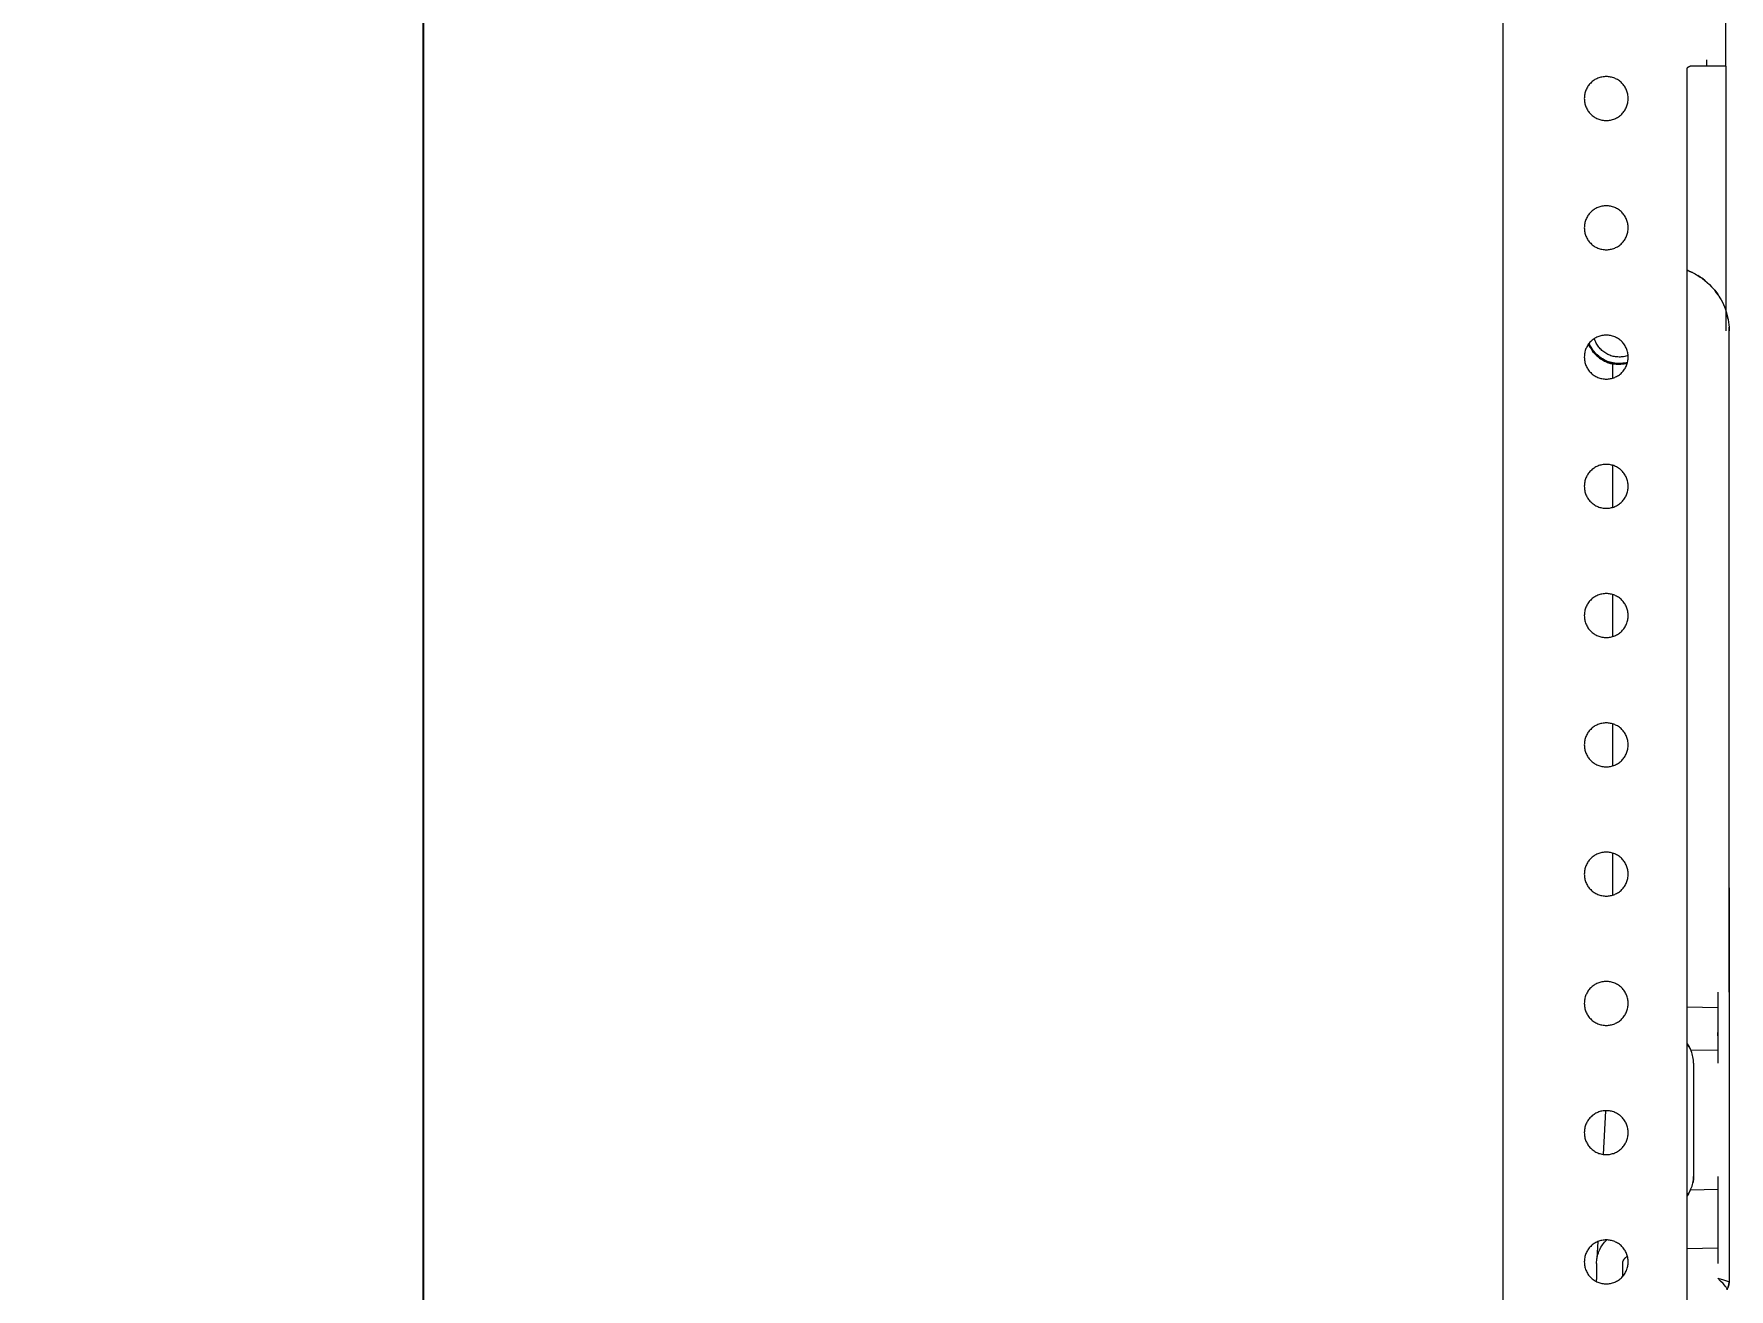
# Model space of a CAD drawing. Header units: millimetres. Extents: x -999 to 4635, y -962 to 3668.
# Drawn here: x 659.3 to 921.5, y 140.8 to 335 of the extents above; entities that cross this region are included whole.
import ezdxf

# ---------------------------------------------------------------- set-up
doc = ezdxf.new("R2010")
doc.units = ezdxf.units.MM
doc.layers.add('GORUNEN', color=7, linetype='Continuous', lineweight=9)
doc.layers.add('OLCU', color=4, linetype='Continuous', lineweight=9)
doc.styles.add('PI3D', font='arial.ttf')
doc.dimstyles.new('PF_MM', dxfattribs={"dimtxt": 40, "dimasz": 32, "dimexe": 24, "dimexo": 20, "dimgap": 14, "dimtad": 1, "dimdec": 1, "dimtxsty": 'PI3D', "dimcen": 2.5, "dimclrd": 4, "dimclre": 4, "dimclrt": 3, "dimazin": 3, "dimtfac": 1, "dimtmove": 0, "dimatfit": 3})

msp = doc.modelspace()

# ---------------------------------------------------------------- linework, layer by layer
at = {"layer": 'GORUNEN'}
for points in [[(886.5, 2515), (886.5, 35)], [(921, 330), (921, 2515)], [(918, 331), (918, 330)], [(902.5, 328.4), (902.33, 328.4), (902.17, 328.38), (902, 328.36), (901.84, 328.33), (901.68, 328.3), (901.51, 328.25), (901.36, 328.2), (901.2, 328.14), (901.05, 328.07), (900.9, 328), (900.75, 327.92), (900.61, 327.83), (900.48, 327.73), (900.34, 327.63), (900.22, 327.52), (900.1, 327.4), (899.98, 327.28), (899.87, 327.16), (899.77, 327.03), (899.67, 326.89), (899.58, 326.75), (899.5, 326.6), (899.43, 326.45), (899.36, 326.3), (899.3, 326.15), (899.25, 325.99), (899.2, 325.83), (899.17, 325.66), (899.14, 325.5), (899.12, 325.33), (899.11, 325.17), (899.1, 325)], [(905.9, 325), (905.9, 325.17), (905.88, 325.33), (905.86, 325.5), (905.84, 325.66), (905.8, 325.83), (905.75, 325.99), (905.7, 326.15), (905.64, 326.3), (905.57, 326.45), (905.5, 326.6), (905.42, 326.75), (905.33, 326.89), (905.23, 327.03), (905.13, 327.16), (905.02, 327.28), (904.91, 327.4), (904.78, 327.52), (904.66, 327.63), (904.53, 327.73), (904.39, 327.83), (904.25, 327.92), (904.1, 328), (903.95, 328.07), (903.8, 328.14), (903.65, 328.2), (903.49, 328.25), (903.33, 328.3), (903.16, 328.33), (903, 328.36), (902.83, 328.38), (902.67, 328.4), (902.5, 328.4)], [(915, 329.5), (915, 329.52), (915, 329.55), (915.01, 329.57), (915.01, 329.6), (915.02, 329.62), (915.02, 329.64), (915.03, 329.66), (915.04, 329.69), (915.05, 329.71), (915.06, 329.73), (915.07, 329.75), (915.08, 329.77), (915.09, 329.79), (915.11, 329.81), (915.12, 329.83), (915.14, 329.85), (915.16, 329.86), (915.17, 329.88), (915.19, 329.89), (915.21, 329.91), (915.23, 329.92), (915.25, 329.93), (915.27, 329.94), (915.29, 329.96), (915.32, 329.96), (915.34, 329.97), (915.36, 329.98), (915.38, 329.99), (915.41, 329.99), (915.43, 330), (915.46, 330), (915.48, 330), (915.5, 330)], [(915, 35), (915, 329.5)], [(921, 330), (915.5, 330)], [(921, 330), (921, 289.06)], [(899.1, 325), (899.11, 324.83), (899.12, 324.67), (899.14, 324.5), (899.17, 324.34), (899.2, 324.17), (899.25, 324.01), (899.3, 323.85), (899.36, 323.7), (899.43, 323.55), (899.5, 323.4), (899.58, 323.25), (899.67, 323.11), (899.77, 322.97), (899.87, 322.84), (899.98, 322.72), (900.1, 322.6), (900.22, 322.48), (900.34, 322.37), (900.48, 322.27), (900.61, 322.17), (900.75, 322.08), (900.9, 322), (901.05, 321.93), (901.2, 321.86), (901.36, 321.8), (901.51, 321.75), (901.68, 321.7), (901.84, 321.67), (902, 321.64), (902.17, 321.62), (902.33, 321.6), (902.5, 321.6)], [(902.5, 321.6), (902.67, 321.6), (902.83, 321.62), (903, 321.64), (903.16, 321.67), (903.33, 321.7), (903.49, 321.75), (903.65, 321.8), (903.8, 321.86), (903.95, 321.93), (904.1, 322), (904.25, 322.08), (904.39, 322.17), (904.53, 322.27), (904.66, 322.37), (904.78, 322.48), (904.91, 322.6), (905.02, 322.72), (905.13, 322.84), (905.23, 322.97), (905.33, 323.11), (905.42, 323.25), (905.5, 323.4), (905.57, 323.55), (905.64, 323.7), (905.7, 323.85), (905.75, 324.01), (905.8, 324.17), (905.84, 324.34), (905.86, 324.5), (905.88, 324.67), (905.9, 324.83), (905.9, 325)], [(902.5, 308.4), (902.33, 308.4), (902.17, 308.38), (902, 308.36), (901.84, 308.33), (901.68, 308.3), (901.51, 308.25), (901.36, 308.2), (901.2, 308.14), (901.05, 308.07), (900.9, 308), (900.75, 307.92), (900.61, 307.83), (900.48, 307.73), (900.34, 307.63), (900.22, 307.52), (900.1, 307.4), (899.98, 307.28), (899.87, 307.16), (899.77, 307.03), (899.67, 306.89), (899.58, 306.75), (899.5, 306.6), (899.43, 306.45), (899.36, 306.3), (899.3, 306.15), (899.25, 305.99), (899.2, 305.83), (899.17, 305.66), (899.14, 305.5), (899.12, 305.33), (899.11, 305.17), (899.1, 305)], [(905.9, 305), (905.9, 305.17), (905.88, 305.33), (905.86, 305.5), (905.84, 305.66), (905.8, 305.83), (905.75, 305.99), (905.7, 306.15), (905.64, 306.3), (905.57, 306.45), (905.5, 306.6), (905.42, 306.75), (905.33, 306.89), (905.23, 307.03), (905.13, 307.16), (905.02, 307.28), (904.91, 307.4), (904.78, 307.52), (904.66, 307.63), (904.53, 307.73), (904.39, 307.83), (904.25, 307.92), (904.1, 308), (903.95, 308.07), (903.8, 308.14), (903.65, 308.2), (903.49, 308.25), (903.33, 308.3), (903.16, 308.33), (903, 308.36), (902.83, 308.38), (902.67, 308.4), (902.5, 308.4)], [(899.1, 305), (899.11, 304.83), (899.12, 304.67), (899.14, 304.5), (899.17, 304.34), (899.2, 304.17), (899.25, 304.01), (899.3, 303.85), (899.36, 303.7), (899.43, 303.55), (899.5, 303.4), (899.58, 303.25), (899.67, 303.11), (899.77, 302.97), (899.87, 302.84), (899.98, 302.72), (900.1, 302.6), (900.22, 302.48), (900.34, 302.37), (900.48, 302.27), (900.61, 302.17), (900.75, 302.08), (900.9, 302), (901.05, 301.93), (901.2, 301.86), (901.36, 301.8), (901.51, 301.75), (901.68, 301.7), (901.84, 301.67), (902, 301.64), (902.17, 301.62), (902.33, 301.6), (902.5, 301.6)], [(902.5, 301.6), (902.67, 301.6), (902.83, 301.62), (903, 301.64), (903.16, 301.67), (903.33, 301.7), (903.49, 301.75), (903.65, 301.8), (903.8, 301.86), (903.95, 301.93), (904.1, 302), (904.25, 302.08), (904.39, 302.17), (904.53, 302.27), (904.66, 302.37), (904.78, 302.48), (904.91, 302.6), (905.02, 302.72), (905.13, 302.84), (905.23, 302.97), (905.33, 303.11), (905.42, 303.25), (905.5, 303.4), (905.57, 303.55), (905.64, 303.7), (905.7, 303.85), (905.75, 304.01), (905.8, 304.17), (905.84, 304.34), (905.86, 304.5), (905.88, 304.67), (905.9, 304.83), (905.9, 305)], [(915.84, 298.07), (915.57, 298.2), (915.29, 298.31), (915, 298.43)], [(915, 298.43), (915.42, 298.26), (915.84, 298.07), (916.25, 297.86), (916.47, 297.74), (916.69, 297.61)], [(916.69, 297.61), (916.66, 297.62)], [(917.1, 297.35), (916.88, 297.49), (916.66, 297.62)], [(916.69, 297.61), (917.04, 297.38), (917.4, 297.14), (917.75, 296.87)], [(917.75, 296.86), (917.41, 297.13), (917.05, 297.38), (916.69, 297.61)], [(917.74, 296.87), (917.52, 297.05), (917.38, 297.15), (917.24, 297.25)], [(917.75, 296.87), (918.12, 296.55), (918.47, 296.23), (918.8, 295.89), (919.05, 295.62), (919.29, 295.33)], [(917.75, 296.86), (917.87, 296.77)], [(919.77, 294.68), (919.56, 294.98), (919.42, 295.16), (919.28, 295.34)], [(919.29, 295.33), (919.58, 294.96), (919.75, 294.71), (919.93, 294.44), (920.09, 294.18)], [(920.09, 294.18), (919.84, 294.58), (919.57, 294.96), (919.29, 295.33)], [(919.64, 294.87), (919.6, 294.92)], [(920.09, 294.18), (920.08, 294.19)], [(920.09, 294.18), (920.28, 293.85), (920.46, 293.49), (920.64, 293.13), (920.79, 292.75), (920.94, 292.37), (921.06, 291.99), (921.17, 291.6), (921.27, 291.2), (921.35, 290.81), (921.41, 290.41), (921.46, 290), (921.49, 289.6)], [(920.09, 294.18), (920.13, 294.11)], [(920.09, 294.17), (920.1, 294.17)], [(920.11, 294.15), (920.11, 294.14)], [(920.12, 294.13), (920.12, 294.13)], [(921.34, 290.87), (921.26, 291.23), (921.18, 291.59), (921.08, 291.94)], [(921.34, 290.87), (921.26, 291.23), (921.18, 291.59), (921.08, 291.94)], [(921.49, 289.6), (921.5, 289.33), (921.5, 289.06)], [(921.5, 289.06), (921.5, 289.33), (921.49, 289.6)], [(921.5, 289.06), (921.49, 289.52)], [(921.5, 289.06), (921.49, 289.52)], [(921.5, 289.06), (921.49, 289.52)], [(921.49, 289.48), (921.5, 289.06)], [(921.5, 204.41), (921.5, 289.06)], [(921.5, 186.74), (921.5, 289.06)], [(902.5, 288.4), (902.33, 288.4), (902.17, 288.38), (902, 288.36), (901.84, 288.33), (901.68, 288.3), (901.51, 288.25), (901.36, 288.2), (901.2, 288.14), (901.05, 288.07), (900.9, 288), (900.75, 287.92), (900.61, 287.83), (900.48, 287.73), (900.34, 287.63), (900.22, 287.52), (900.1, 287.4), (899.98, 287.28), (899.87, 287.16), (899.77, 287.03), (899.67, 286.89), (899.58, 286.75), (899.5, 286.6), (899.43, 286.45), (899.36, 286.3), (899.3, 286.15), (899.25, 285.99), (899.2, 285.83), (899.17, 285.66), (899.14, 285.5), (899.12, 285.33), (899.11, 285.17), (899.1, 285)], [(900.03, 286.44), (899.93, 286.62), (899.84, 286.81), (899.75, 287)], [(899.75, 287), (899.84, 286.81), (899.94, 286.62), (900.04, 286.43), (900.15, 286.25), (900.26, 286.07), (900.39, 285.9), (900.51, 285.74), (900.64, 285.59), (900.77, 285.45), (900.9, 285.32), (901.03, 285.2), (901.17, 285.08), (901.31, 284.96), (901.45, 284.85), (901.6, 284.75), (901.75, 284.65), (901.9, 284.55), (902.06, 284.47), (902.22, 284.38), (902.37, 284.31), (902.52, 284.24), (902.68, 284.18), (902.83, 284.13), (903, 284.07), (903.17, 284.02), (903.34, 283.98), (903.5, 283.95)], [(905.8, 284.17), (905.56, 284.11), (905.31, 284.07), (905.06, 284.03), (904.81, 284.01), (904.56, 284), (904.31, 284), (904.06, 284.02), (903.82, 284.05), (903.57, 284.09), (903.32, 284.14), (903.08, 284.21), (902.85, 284.28), (902.61, 284.37), (902.38, 284.47), (902.16, 284.58), (901.94, 284.71), (901.73, 284.84), (901.53, 284.98), (901.33, 285.14), (901.14, 285.3), (900.96, 285.47), (900.79, 285.65), (900.62, 285.84), (900.47, 286.04), (900.33, 286.25), (900.2, 286.46), (900.07, 286.68), (899.96, 286.9), (899.91, 287.02), (899.86, 287.14)], [(900.53, 285.72), (900.42, 285.86)], [(905.89, 285.25), (905.72, 285.19), (905.55, 285.14), (905.37, 285.1), (905.19, 285.06), (905.01, 285.03), (904.83, 285.01), (904.65, 285), (904.47, 285), (904.29, 285.01), (904.11, 285.02), (903.93, 285.04), (903.75, 285.07), (903.58, 285.11), (903.4, 285.15), (903.23, 285.21), (903.06, 285.27), (902.89, 285.34), (902.73, 285.42), (902.57, 285.5), (902.41, 285.59), (902.26, 285.69), (902.11, 285.79), (901.97, 285.91), (901.83, 286.02), (901.7, 286.15), (901.57, 286.28), (901.45, 286.41), (901.34, 286.55), (901.23, 286.7), (901.13, 286.85), (901.03, 287), (900.95, 287.16), (900.87, 287.33), (900.8, 287.49), (900.73, 287.66), (900.7, 287.76), (900.67, 287.86)], [(905.9, 285), (905.9, 285.17), (905.88, 285.33), (905.86, 285.5), (905.84, 285.66), (905.8, 285.83), (905.75, 285.99), (905.7, 286.15), (905.64, 286.3), (905.57, 286.45), (905.5, 286.6), (905.42, 286.75), (905.33, 286.89), (905.23, 287.03), (905.13, 287.16), (905.02, 287.28), (904.91, 287.4), (904.78, 287.52), (904.66, 287.63), (904.53, 287.73), (904.39, 287.83), (904.25, 287.92), (904.1, 288), (903.95, 288.07), (903.8, 288.14), (903.65, 288.2), (903.49, 288.25), (903.33, 288.3), (903.16, 288.33), (903, 288.36), (902.83, 288.38), (902.67, 288.4), (902.5, 288.4)], [(899.1, 285), (899.11, 284.83), (899.12, 284.67), (899.14, 284.5), (899.17, 284.34), (899.2, 284.17), (899.25, 284.01), (899.3, 283.85), (899.36, 283.7), (899.43, 283.55), (899.5, 283.4), (899.58, 283.25), (899.67, 283.11), (899.77, 282.97), (899.87, 282.84), (899.98, 282.72), (900.1, 282.6), (900.22, 282.48), (900.34, 282.37), (900.48, 282.27), (900.61, 282.17), (900.75, 282.08), (900.9, 282), (901.05, 281.93), (901.2, 281.86), (901.36, 281.8), (901.51, 281.75), (901.68, 281.7), (901.84, 281.67), (902, 281.64), (902.17, 281.62), (902.33, 281.6), (902.5, 281.6)], [(901.24, 285.01), (901.06, 285.17), (900.88, 285.34), (900.71, 285.52), (900.62, 285.62), (900.53, 285.72)], [(903.5, 283.95), (903.27, 284), (903.05, 284.06), (902.83, 284.13), (902.61, 284.21), (902.4, 284.3), (902.22, 284.38), (902.05, 284.47)], [(902.5, 281.6), (902.67, 281.6), (902.83, 281.62), (903, 281.64), (903.16, 281.67), (903.33, 281.7), (903.49, 281.75), (903.65, 281.8), (903.8, 281.86), (903.95, 281.93), (904.1, 282), (904.25, 282.08), (904.39, 282.17), (904.53, 282.27), (904.66, 282.37), (904.78, 282.48), (904.91, 282.6), (905.02, 282.72), (905.13, 282.84), (905.23, 282.97), (905.33, 283.11), (905.42, 283.25), (905.5, 283.4), (905.57, 283.55), (905.64, 283.7), (905.7, 283.85), (905.75, 284.01), (905.8, 284.17), (905.84, 284.34), (905.86, 284.5), (905.88, 284.67), (905.9, 284.83), (905.9, 285)], [(905.75, 284), (905.51, 283.95), (905.27, 283.91), (905.02, 283.88), (904.77, 283.86), (904.52, 283.85), (904.28, 283.85), (904.03, 283.87), (903.78, 283.9), (903.64, 283.92), (903.5, 283.95)], [(903.5, 281.75), (903.5, 283.95)], [(902.5, 268.4), (902.33, 268.4), (902.17, 268.38), (902, 268.36), (901.84, 268.33), (901.68, 268.3), (901.51, 268.25), (901.36, 268.2), (901.2, 268.14), (901.05, 268.07), (900.9, 268), (900.75, 267.92), (900.61, 267.83), (900.48, 267.73), (900.34, 267.63), (900.22, 267.52), (900.1, 267.4), (899.98, 267.28), (899.87, 267.16), (899.77, 267.03), (899.67, 266.89), (899.58, 266.75), (899.5, 266.6), (899.43, 266.45), (899.36, 266.3), (899.3, 266.15), (899.25, 265.99), (899.2, 265.83), (899.17, 265.66), (899.14, 265.5), (899.12, 265.33), (899.11, 265.17), (899.1, 265)], [(905.9, 265), (905.9, 265.17), (905.88, 265.33), (905.86, 265.5), (905.84, 265.66), (905.8, 265.83), (905.75, 265.99), (905.7, 266.15), (905.64, 266.3), (905.57, 266.45), (905.5, 266.6), (905.42, 266.75), (905.33, 266.89), (905.23, 267.03), (905.13, 267.16), (905.02, 267.28), (904.91, 267.4), (904.78, 267.52), (904.66, 267.63), (904.53, 267.73), (904.39, 267.83), (904.25, 267.92), (904.1, 268), (903.95, 268.07), (903.8, 268.14), (903.65, 268.2), (903.49, 268.25), (903.33, 268.3), (903.16, 268.33), (903, 268.36), (902.83, 268.38), (902.67, 268.4), (902.5, 268.4)], [(903.5, 261.75), (903.5, 268.25)], [(899.1, 265), (899.11, 264.83), (899.12, 264.67), (899.14, 264.5), (899.17, 264.34), (899.2, 264.17), (899.25, 264.01), (899.3, 263.85), (899.36, 263.7), (899.43, 263.55), (899.5, 263.4), (899.58, 263.25), (899.67, 263.11), (899.77, 262.97), (899.87, 262.84), (899.98, 262.72), (900.1, 262.6), (900.22, 262.48), (900.34, 262.37), (900.48, 262.27), (900.61, 262.17), (900.75, 262.08), (900.9, 262), (901.05, 261.93), (901.2, 261.86), (901.36, 261.8), (901.51, 261.75), (901.68, 261.7), (901.84, 261.67), (902, 261.64), (902.17, 261.62), (902.33, 261.6), (902.5, 261.6)], [(902.5, 261.6), (902.67, 261.6), (902.83, 261.62), (903, 261.64), (903.16, 261.67), (903.33, 261.7), (903.49, 261.75), (903.65, 261.8), (903.8, 261.86), (903.95, 261.93), (904.1, 262), (904.25, 262.08), (904.39, 262.17), (904.53, 262.27), (904.66, 262.37), (904.78, 262.48), (904.91, 262.6), (905.02, 262.72), (905.13, 262.84), (905.23, 262.97), (905.33, 263.11), (905.42, 263.25), (905.5, 263.4), (905.57, 263.55), (905.64, 263.7), (905.7, 263.85), (905.75, 264.01), (905.8, 264.17), (905.84, 264.34), (905.86, 264.5), (905.88, 264.67), (905.9, 264.83), (905.9, 265)], [(902.5, 248.4), (902.33, 248.4), (902.17, 248.38), (902, 248.36), (901.84, 248.33), (901.68, 248.3), (901.51, 248.25), (901.36, 248.2), (901.2, 248.14), (901.05, 248.07), (900.9, 248), (900.75, 247.92), (900.61, 247.83), (900.48, 247.73), (900.34, 247.63), (900.22, 247.52), (900.1, 247.4), (899.98, 247.28), (899.87, 247.16), (899.77, 247.03), (899.67, 246.89), (899.58, 246.75), (899.5, 246.6), (899.43, 246.45), (899.36, 246.3), (899.3, 246.15), (899.25, 245.99), (899.2, 245.83), (899.17, 245.66), (899.14, 245.5), (899.12, 245.33), (899.11, 245.17), (899.1, 245)], [(905.9, 245), (905.9, 245.17), (905.88, 245.33), (905.86, 245.5), (905.84, 245.66), (905.8, 245.83), (905.75, 245.99), (905.7, 246.15), (905.64, 246.3), (905.57, 246.45), (905.5, 246.6), (905.42, 246.75), (905.33, 246.89), (905.23, 247.03), (905.13, 247.16), (905.02, 247.28), (904.91, 247.4), (904.78, 247.52), (904.66, 247.63), (904.53, 247.73), (904.39, 247.83), (904.25, 247.92), (904.1, 248), (903.95, 248.07), (903.8, 248.14), (903.65, 248.2), (903.49, 248.25), (903.33, 248.3), (903.16, 248.33), (903, 248.36), (902.83, 248.38), (902.67, 248.4), (902.5, 248.4)], [(903.5, 241.75), (903.5, 248.25)], [(899.1, 245), (899.11, 244.83), (899.12, 244.67), (899.14, 244.5), (899.17, 244.34), (899.2, 244.17), (899.25, 244.01), (899.3, 243.85), (899.36, 243.7), (899.43, 243.55), (899.5, 243.4), (899.58, 243.25), (899.67, 243.11), (899.77, 242.97), (899.87, 242.84), (899.98, 242.72), (900.1, 242.6), (900.22, 242.48), (900.34, 242.37), (900.48, 242.27), (900.61, 242.17), (900.75, 242.08), (900.9, 242), (901.05, 241.93), (901.2, 241.86), (901.36, 241.8), (901.51, 241.75), (901.68, 241.7), (901.84, 241.67), (902, 241.64), (902.17, 241.62), (902.33, 241.6), (902.5, 241.6)], [(902.5, 241.6), (902.67, 241.6), (902.83, 241.62), (903, 241.64), (903.16, 241.67), (903.33, 241.7), (903.49, 241.75), (903.65, 241.8), (903.8, 241.86), (903.95, 241.93), (904.1, 242), (904.25, 242.08), (904.39, 242.17), (904.53, 242.27), (904.66, 242.37), (904.78, 242.48), (904.91, 242.6), (905.02, 242.72), (905.13, 242.84), (905.23, 242.97), (905.33, 243.11), (905.42, 243.25), (905.5, 243.4), (905.57, 243.55), (905.64, 243.7), (905.7, 243.85), (905.75, 244.01), (905.8, 244.17), (905.84, 244.34), (905.86, 244.5), (905.88, 244.67), (905.9, 244.83), (905.9, 245)], [(902.5, 228.4), (902.33, 228.4), (902.17, 228.38), (902, 228.36), (901.84, 228.33), (901.68, 228.3), (901.51, 228.25), (901.36, 228.2), (901.2, 228.14), (901.05, 228.07), (900.9, 228), (900.75, 227.92), (900.61, 227.83), (900.48, 227.73), (900.34, 227.63), (900.22, 227.52), (900.1, 227.4), (899.98, 227.28), (899.87, 227.16), (899.77, 227.03), (899.67, 226.89), (899.58, 226.75), (899.5, 226.6), (899.43, 226.45), (899.36, 226.3), (899.3, 226.15), (899.25, 225.99), (899.2, 225.83), (899.17, 225.66), (899.14, 225.5), (899.12, 225.33), (899.11, 225.17), (899.1, 225)], [(905.9, 225), (905.9, 225.17), (905.88, 225.33), (905.86, 225.5), (905.84, 225.66), (905.8, 225.83), (905.75, 225.99), (905.7, 226.15), (905.64, 226.3), (905.57, 226.45), (905.5, 226.6), (905.42, 226.75), (905.33, 226.89), (905.23, 227.03), (905.13, 227.16), (905.02, 227.28), (904.91, 227.4), (904.78, 227.52), (904.66, 227.63), (904.53, 227.73), (904.39, 227.83), (904.25, 227.92), (904.1, 228), (903.95, 228.07), (903.8, 228.14), (903.65, 228.2), (903.49, 228.25), (903.33, 228.3), (903.16, 228.33), (903, 228.36), (902.83, 228.38), (902.67, 228.4), (902.5, 228.4)], [(903.5, 221.75), (903.5, 228.25)], [(899.1, 225), (899.11, 224.83), (899.12, 224.67), (899.14, 224.5), (899.17, 224.34), (899.2, 224.17), (899.25, 224.01), (899.3, 223.85), (899.36, 223.7), (899.43, 223.55), (899.5, 223.4), (899.58, 223.25), (899.67, 223.11), (899.77, 222.97), (899.87, 222.84), (899.98, 222.72), (900.1, 222.6), (900.22, 222.48), (900.34, 222.37), (900.48, 222.27), (900.61, 222.17), (900.75, 222.08), (900.9, 222), (901.05, 221.93), (901.2, 221.86), (901.36, 221.8), (901.51, 221.75), (901.68, 221.7), (901.84, 221.67), (902, 221.64), (902.17, 221.62), (902.33, 221.6), (902.5, 221.6)], [(902.5, 221.6), (902.67, 221.6), (902.83, 221.62), (903, 221.64), (903.16, 221.67), (903.33, 221.7), (903.49, 221.75), (903.65, 221.8), (903.8, 221.86), (903.95, 221.93), (904.1, 222), (904.25, 222.08), (904.39, 222.17), (904.53, 222.27), (904.66, 222.37), (904.78, 222.48), (904.91, 222.6), (905.02, 222.72), (905.13, 222.84), (905.23, 222.97), (905.33, 223.11), (905.42, 223.25), (905.5, 223.4), (905.57, 223.55), (905.64, 223.7), (905.7, 223.85), (905.75, 224.01), (905.8, 224.17), (905.84, 224.34), (905.86, 224.5), (905.88, 224.67), (905.9, 224.83), (905.9, 225)], [(902.5, 208.4), (902.33, 208.4), (902.17, 208.38), (902, 208.36), (901.84, 208.33), (901.68, 208.3), (901.51, 208.25), (901.36, 208.2), (901.2, 208.14), (901.05, 208.07), (900.9, 208), (900.75, 207.92), (900.61, 207.83), (900.48, 207.73), (900.34, 207.63), (900.22, 207.52), (900.1, 207.4), (899.98, 207.28), (899.87, 207.16), (899.77, 207.03), (899.67, 206.89), (899.58, 206.75), (899.5, 206.6), (899.43, 206.45), (899.36, 206.3), (899.3, 206.15), (899.25, 205.99), (899.2, 205.83), (899.17, 205.66), (899.14, 205.5), (899.12, 205.33), (899.11, 205.17), (899.1, 205)], [(905.9, 205), (905.9, 205.17), (905.88, 205.33), (905.86, 205.5), (905.84, 205.66), (905.8, 205.83), (905.75, 205.99), (905.7, 206.15), (905.64, 206.3), (905.57, 206.45), (905.5, 206.6), (905.42, 206.75), (905.33, 206.89), (905.23, 207.03), (905.13, 207.16), (905.02, 207.28), (904.91, 207.4), (904.78, 207.52), (904.66, 207.63), (904.53, 207.73), (904.39, 207.83), (904.25, 207.92), (904.1, 208), (903.95, 208.07), (903.8, 208.14), (903.65, 208.2), (903.49, 208.25), (903.33, 208.3), (903.16, 208.33), (903, 208.36), (902.83, 208.38), (902.67, 208.4), (902.5, 208.4)], [(903.5, 201.75), (903.5, 208.25)], [(899.1, 205), (899.11, 204.83), (899.12, 204.67), (899.14, 204.5), (899.17, 204.34), (899.2, 204.17), (899.25, 204.01), (899.3, 203.85), (899.36, 203.7), (899.43, 203.55), (899.5, 203.4), (899.58, 203.25), (899.67, 203.11), (899.77, 202.97), (899.87, 202.84), (899.98, 202.72), (900.1, 202.6), (900.22, 202.48), (900.34, 202.37), (900.48, 202.27), (900.61, 202.17), (900.75, 202.08), (900.9, 202), (901.05, 201.93), (901.2, 201.86), (901.36, 201.8), (901.51, 201.75), (901.68, 201.7), (901.84, 201.67), (902, 201.64), (902.17, 201.62), (902.33, 201.6), (902.5, 201.6)], [(902.5, 201.6), (902.67, 201.6), (902.83, 201.62), (903, 201.64), (903.16, 201.67), (903.33, 201.7), (903.49, 201.75), (903.65, 201.8), (903.8, 201.86), (903.95, 201.93), (904.1, 202), (904.25, 202.08), (904.39, 202.17), (904.53, 202.27), (904.66, 202.37), (904.78, 202.48), (904.91, 202.6), (905.02, 202.72), (905.13, 202.84), (905.23, 202.97), (905.33, 203.11), (905.42, 203.25), (905.5, 203.4), (905.57, 203.55), (905.64, 203.7), (905.7, 203.85), (905.75, 204.01), (905.8, 204.17), (905.84, 204.34), (905.86, 204.5), (905.88, 204.67), (905.9, 204.83), (905.9, 205)], [(921.5, 202.88), (921.5, 180.88)], [(902.5, 188.4), (902.33, 188.4), (902.17, 188.38), (902, 188.36), (901.84, 188.33), (901.68, 188.3), (901.51, 188.25), (901.36, 188.2), (901.2, 188.14), (901.05, 188.07), (900.9, 188), (900.75, 187.92), (900.61, 187.83), (900.48, 187.73), (900.34, 187.63), (900.22, 187.52), (900.1, 187.4), (899.98, 187.28), (899.87, 187.16), (899.77, 187.03), (899.67, 186.89), (899.58, 186.75), (899.5, 186.6), (899.43, 186.45), (899.36, 186.3), (899.3, 186.15), (899.25, 185.99), (899.2, 185.83), (899.17, 185.66), (899.14, 185.5), (899.12, 185.33), (899.11, 185.17), (899.1, 185)], [(905.9, 185), (905.9, 185.17), (905.88, 185.33), (905.86, 185.5), (905.84, 185.66), (905.8, 185.83), (905.75, 185.99), (905.7, 186.15), (905.64, 186.3), (905.57, 186.45), (905.5, 186.6), (905.42, 186.75), (905.33, 186.89), (905.23, 187.03), (905.13, 187.16), (905.02, 187.28), (904.91, 187.4), (904.78, 187.52), (904.66, 187.63), (904.53, 187.73), (904.39, 187.83), (904.25, 187.92), (904.1, 188), (903.95, 188.07), (903.8, 188.14), (903.65, 188.2), (903.49, 188.25), (903.33, 188.3), (903.16, 188.33), (903, 188.36), (902.83, 188.38), (902.67, 188.4), (902.5, 188.4)], [(919.78, 186.74), (919.78, 184.36)], [(921.5, 186.74), (921.5, 184.08)], [(899.1, 185), (899.11, 184.83), (899.12, 184.67), (899.14, 184.5), (899.17, 184.34), (899.2, 184.17), (899.25, 184.01), (899.3, 183.85), (899.36, 183.7), (899.43, 183.55), (899.5, 183.4), (899.58, 183.25), (899.67, 183.11), (899.77, 182.97), (899.87, 182.84), (899.98, 182.72), (900.1, 182.6), (900.22, 182.48), (900.34, 182.37), (900.48, 182.27), (900.61, 182.17), (900.75, 182.08), (900.9, 182), (901.05, 181.93), (901.2, 181.86), (901.36, 181.8), (901.51, 181.75), (901.68, 181.7), (901.84, 181.67), (902, 181.64), (902.17, 181.62), (902.33, 181.6), (902.5, 181.6)], [(902.5, 181.6), (902.67, 181.6), (902.83, 181.62), (903, 181.64), (903.16, 181.67), (903.33, 181.7), (903.49, 181.75), (903.65, 181.8), (903.8, 181.86), (903.95, 181.93), (904.1, 182), (904.25, 182.08), (904.39, 182.17), (904.53, 182.27), (904.66, 182.37), (904.78, 182.48), (904.91, 182.6), (905.02, 182.72), (905.13, 182.84), (905.23, 182.97), (905.33, 183.11), (905.42, 183.25), (905.5, 183.4), (905.57, 183.55), (905.64, 183.7), (905.7, 183.85), (905.75, 184.01), (905.8, 184.17), (905.84, 184.34), (905.86, 184.5), (905.88, 184.67), (905.9, 184.83), (905.9, 185)], [(915, 184.45), (919.78, 184.36)], [(919.78, 184.36), (919.78, 177.75)], [(921.5, 184.08), (921.5, 177.47)], [(915, 178.76), (915.11, 178.6), (915.22, 178.45), (915.31, 178.29), (915.4, 178.14), (915.48, 177.98), (915.55, 177.83)], [(916, 175.76), (916, 176), (915.98, 176.24), (915.95, 176.48), (915.91, 176.72), (915.86, 176.95), (915.79, 177.19), (915.72, 177.41), (915.63, 177.64), (915.54, 177.86), (915.43, 178.08), (915.31, 178.29), (915.19, 178.49), (915.1, 178.63), (915, 178.76)], [(919.78, 180), (919.78, 180.5)], [(915.47, 178), (915.47, 178)], [(915.55, 177.83), (915.59, 177.75)], [(915.55, 177.83), (919.78, 177.75)], [(916, 175.76), (916, 158.24)], [(919.78, 177.75), (919.78, 175.76)], [(921.5, 178.17), (921.5, 175.76)], [(921.5, 178.17), (921.5, 175.76)], [(921.5, 177.47), (921.5, 175.76)], [(921.5, 175.76), (921.5, 158.24)], [(902.5, 168.4), (902.33, 168.4), (902.17, 168.38), (902, 168.36), (901.84, 168.33), (901.68, 168.3), (901.51, 168.25), (901.36, 168.2), (901.2, 168.14), (901.05, 168.07), (900.9, 168), (900.75, 167.92), (900.61, 167.83), (900.48, 167.73), (900.34, 167.63), (900.22, 167.52), (900.1, 167.4), (899.98, 167.28), (899.87, 167.16), (899.77, 167.03), (899.67, 166.89), (899.58, 166.75), (899.5, 166.6), (899.43, 166.45), (899.36, 166.3), (899.3, 166.15), (899.25, 165.99), (899.2, 165.83), (899.17, 165.66), (899.14, 165.5), (899.12, 165.33), (899.11, 165.17), (899.1, 165)], [(902.39, 168.4), (902, 161.64)], [(905.9, 165), (905.9, 165.17), (905.88, 165.33), (905.86, 165.5), (905.84, 165.66), (905.8, 165.83), (905.75, 165.99), (905.7, 166.15), (905.64, 166.3), (905.57, 166.45), (905.5, 166.6), (905.42, 166.75), (905.33, 166.89), (905.23, 167.03), (905.13, 167.16), (905.02, 167.28), (904.91, 167.4), (904.78, 167.52), (904.66, 167.63), (904.53, 167.73), (904.39, 167.83), (904.25, 167.92), (904.1, 168), (903.95, 168.07), (903.8, 168.14), (903.65, 168.2), (903.49, 168.25), (903.33, 168.3), (903.16, 168.33), (903, 168.36), (902.83, 168.38), (902.67, 168.4), (902.5, 168.4)], [(899.1, 165), (899.11, 164.83), (899.12, 164.67), (899.14, 164.5), (899.17, 164.34), (899.2, 164.17), (899.25, 164.01), (899.3, 163.85), (899.36, 163.7), (899.43, 163.55), (899.5, 163.4), (899.58, 163.25), (899.67, 163.11), (899.77, 162.97), (899.87, 162.84), (899.98, 162.72), (900.1, 162.6), (900.22, 162.48), (900.34, 162.37), (900.48, 162.27), (900.61, 162.17), (900.75, 162.08), (900.9, 162), (901.05, 161.93), (901.2, 161.86), (901.36, 161.8), (901.51, 161.75), (901.68, 161.7), (901.84, 161.67), (902, 161.64), (902.17, 161.62), (902.33, 161.6), (902.5, 161.6)], [(902.5, 161.6), (902.67, 161.6), (902.83, 161.62), (903, 161.64), (903.16, 161.67), (903.33, 161.7), (903.49, 161.75), (903.65, 161.8), (903.8, 161.86), (903.95, 161.93), (904.1, 162), (904.25, 162.08), (904.39, 162.17), (904.53, 162.27), (904.66, 162.37), (904.78, 162.48), (904.91, 162.6), (905.02, 162.72), (905.13, 162.84), (905.23, 162.97), (905.33, 163.11), (905.42, 163.25), (905.5, 163.4), (905.57, 163.55), (905.64, 163.7), (905.7, 163.85), (905.75, 164.01), (905.8, 164.17), (905.84, 164.34), (905.86, 164.5), (905.88, 164.67), (905.9, 164.83), (905.9, 165)], [(915, 155.24), (915.14, 155.44), (915.27, 155.64), (915.39, 155.85), (915.5, 156.07), (915.6, 156.29), (915.69, 156.51), (915.77, 156.74), (915.84, 156.97), (915.89, 157.2), (915.94, 157.44), (915.97, 157.68), (915.99, 157.92), (916, 158.08), (916, 158.24)], [(916, 158.24), (916, 158), (915.98, 157.76), (915.95, 157.52), (915.93, 157.39), (915.9, 157.26)], [(919.78, 158.24), (919.78, 156.25)], [(921.5, 158.24), (921.5, 147.47)], [(921.5, 158.24), (921.5, 156.53)], [(921.5, 158.24), (921.5, 147.47)], [(915.55, 156.17), (915.44, 155.95), (915.33, 155.74), (915.22, 155.56), (915.12, 155.4), (915, 155.24)], [(915.55, 156.17), (919.78, 156.25)], [(915.56, 156.19), (915.55, 156.17)], [(919.78, 156.25), (919.78, 147.19)], [(921.5, 156.53), (921.5, 147.47)], [(902.5, 148.4), (902.33, 148.4), (902.17, 148.38), (902, 148.36), (901.84, 148.33), (901.68, 148.3), (901.51, 148.25), (901.36, 148.2), (901.2, 148.14), (901.05, 148.07), (900.9, 148), (900.75, 147.92), (900.61, 147.83), (900.48, 147.73), (900.34, 147.63), (900.22, 147.52), (900.1, 147.4), (899.98, 147.28), (899.87, 147.16), (899.77, 147.03), (899.67, 146.89), (899.58, 146.75), (899.5, 146.6), (899.43, 146.45), (899.36, 146.3), (899.3, 146.15), (899.25, 145.99), (899.2, 145.83), (899.17, 145.66), (899.14, 145.5), (899.12, 145.33), (899.11, 145.17), (899.1, 145)], [(901, 144.76), (901.01, 145), (901.02, 145.23), (901.05, 145.47), (901.09, 145.71), (901.14, 145.94), (901.2, 146.17), (901.28, 146.4), (901.36, 146.62), (901.46, 146.84), (901.56, 147.05), (901.67, 147.26), (901.8, 147.47), (901.93, 147.66), (902.08, 147.85), (902.23, 148.04), (902.34, 148.17), (902.47, 148.29)], [(901.21, 148.15), (901.06, 145.53)], [(902.57, 148.4), (902.47, 148.29)], [(905.9, 145), (905.9, 145.17), (905.88, 145.33), (905.86, 145.5), (905.84, 145.66), (905.8, 145.83), (905.75, 145.99), (905.7, 146.15), (905.64, 146.3), (905.57, 146.45), (905.5, 146.6), (905.42, 146.75), (905.33, 146.89), (905.23, 147.03), (905.13, 147.16), (905.02, 147.28), (904.91, 147.4), (904.78, 147.52), (904.66, 147.63), (904.53, 147.73), (904.39, 147.83), (904.25, 147.92), (904.1, 148), (903.95, 148.07), (903.8, 148.14), (903.65, 148.2), (903.49, 148.25), (903.33, 148.3), (903.16, 148.33), (903, 148.36), (902.83, 148.38), (902.67, 148.4), (902.5, 148.4)], [(915, 147.1), (919.78, 147.19)], [(919.78, 147.19), (919.78, 144.76)], [(921.5, 147.47), (921.5, 144.76)], [(899.1, 145), (899.11, 144.83), (899.12, 144.67), (899.14, 144.5), (899.17, 144.34), (899.2, 144.17), (899.25, 144.01), (899.3, 143.85), (899.36, 143.7), (899.43, 143.55), (899.5, 143.4), (899.58, 143.25), (899.67, 143.11), (899.77, 142.97), (899.87, 142.84), (899.98, 142.72), (900.1, 142.6), (900.22, 142.48), (900.34, 142.37), (900.48, 142.27), (900.61, 142.17), (900.75, 142.08), (900.9, 142), (901.05, 141.93), (901.2, 141.86), (901.36, 141.8), (901.51, 141.75), (901.68, 141.7), (901.84, 141.67), (902, 141.64), (902.17, 141.62), (902.33, 141.6), (902.5, 141.6)], [(901, 144.76), (901, 144.5)], [(901, 144.5), (901, 142.26)], [(901.06, 145.53), (901.06, 145.55)], [(902.5, 141.6), (902.67, 141.6), (902.83, 141.62), (903, 141.64), (903.16, 141.67), (903.33, 141.7), (903.49, 141.75), (903.65, 141.8), (903.8, 141.86), (903.95, 141.93), (904.1, 142), (904.25, 142.08), (904.39, 142.17), (904.53, 142.27), (904.66, 142.37), (904.78, 142.48), (904.91, 142.6), (905.02, 142.72), (905.13, 142.84), (905.23, 142.97), (905.33, 143.11), (905.42, 143.25), (905.5, 143.4), (905.57, 143.55), (905.64, 143.7), (905.7, 143.85), (905.75, 144.01), (905.8, 144.17), (905.84, 144.34), (905.86, 144.5), (905.88, 144.67), (905.9, 144.83), (905.9, 145)], [(905.29, 145.46), (905.26, 145.43), (905.23, 145.39), (905.2, 145.36), (905.17, 145.32), (905.15, 145.28), (905.12, 145.24), (905.1, 145.19), (905.08, 145.15), (905.06, 145.11), (905.05, 145.06), (905.03, 145.01), (905.02, 144.97), (905.01, 144.92), (905.01, 144.87), (905, 144.83), (905, 144.79), (905, 144.76)], [(905, 144.76), (905, 142.7)], [(905.25, 145.42), (905.22, 145.38), (905.19, 145.34), (905.16, 145.3), (905.13, 145.26), (905.11, 145.21), (905.09, 145.17), (905.08, 145.14), (905.07, 145.11)], [(905.77, 145.94), (905.29, 145.46)], [(905.77, 145.94), (905.4, 145.57)], [(921.5, 144.76), (921.5, 141.96)], [(901, 141.95), (901, 142.26)], [(921.21, 140.8), (921.2, 140.81), (921.2, 140.83), (921.19, 140.84), (921.17, 140.87), (921.16, 140.9), (921.13, 140.94), (921.09, 141), (921.03, 141.08), (920.93, 141.21), (920.79, 141.39), (920.56, 141.64), (920.19, 142.04), (919.78, 142.47)], [(919.78, 142.47), (920.64, 142.23), (921.28, 142.04), (921.5, 141.96)], [(921.21, 140.8), (921.26, 140.89), (921.3, 140.98), (921.34, 141.07), (921.37, 141.17), (921.4, 141.26), (921.43, 141.36), (921.45, 141.46), (921.47, 141.56), (921.48, 141.66), (921.49, 141.76), (921.5, 141.86), (921.5, 141.96)], [(921.5, 141.96), (921.5, 141.86), (921.49, 141.76), (921.48, 141.66), (921.47, 141.56), (921.45, 141.46), (921.43, 141.36), (921.4, 141.26), (921.37, 141.17), (921.34, 141.07), (921.3, 140.98), (921.26, 140.89), (921.21, 140.8)], [(921.5, 141.92), (921.5, 141.8), (921.49, 141.69), (921.48, 141.62), (921.47, 141.55)], [(921.5, 141.92), (921.5, 141.8), (921.49, 141.69), (921.48, 141.62), (921.47, 141.55)], [(921.5, 141.96), (921.5, 141.92)], [(921.5, 141.96), (921.5, 141.92)], [(921.21, 140.81), (921.21, 140.81), (921.21, 140.81), (921.21, 140.8), (921.2, 140.79), (921.2, 140.78), (921.19, 140.77), (921.18, 140.74), (921.17, 140.72), (921.14, 140.66)], [(921.21, 140.8), (921.21, 140.8), (921.21, 140.8), (921.21, 140.8), (921.21, 140.8), (921.21, 140.8), (921.21, 140.81), (921.21, 140.81), (921.21, 140.81), (921.21, 140.81), (921.21, 140.81), (921.21, 140.81), (921.21, 140.81)], [(921.47, 141.55), (921.44, 141.43), (921.42, 141.32), (921.38, 141.2), (921.35, 141.12), (921.32, 141.03)], [(921.36, 141.13), (921.38, 141.2), (921.4, 141.27)], [(921.47, 141.55), (921.46, 141.52)]]:
    msp.add_lwpolyline(points, dxfattribs=at)

# ---------------------------------------------------------------- dimensions: what is measured, and where the dimension line sits
at = {"layer": 'OLCU'}
msp.add_linear_dim(base=(719.51, 0), p1=(879.51, 0), p2=(879.51, 3067.12), angle=90, dimstyle='PF_MM', dxfattribs=at).render()

doc.saveas('drawing.dxf')
